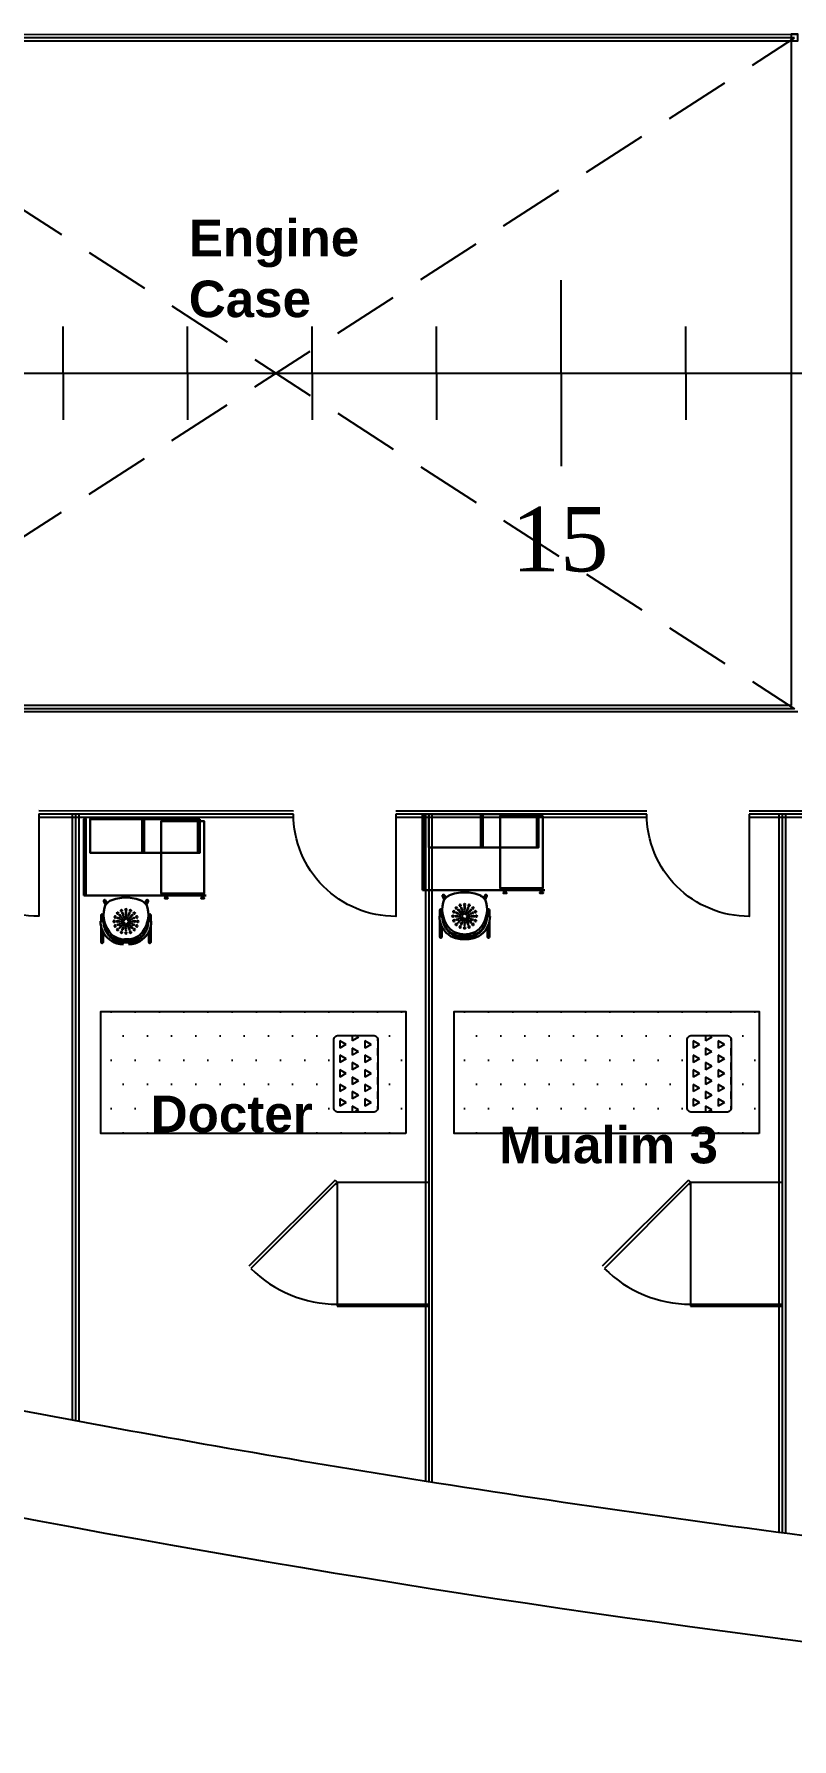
# Model space of a CAD drawing. Header units: millimetres. Extents: x 2592 to 2762, y 1632 to 1753.
# Drawn here: x 2612.61 to 2618.36, y 1657.53 to 1670.48 of the extents above; entities that cross this region are included whole.
import ezdxf

# ---------------------------------------------------------------- set-up
doc = ezdxf.new("R2010")
doc.units = ezdxf.units.MM
doc.linetypes.add('ASVLTYPE', pattern=[0.75, 0.5, -0.25])
doc.layers.add('-1', color=7, linetype='Continuous')
doc.layers.add('15', color=7, linetype='Continuous')
doc.layers.add('FURNITURE', color=7, linetype='Continuous', lineweight=30)
doc.styles.add('ASU', font='isocp.shx', dxfattribs={"height": 0.005})
doc.styles.get("Standard").update_dxf_attribs({"font": 'Arial.ttf'})

msp = doc.modelspace()

# ---------------------------------------------------------------- hatches: boundary and pattern name
h = msp.add_hatch()
h.set_pattern_fill('DOTS', color=105, scale=0.115818, style=0)
h.set_pattern_definition([(180, (3313.2463, 1887.9152), (-0.09193087, 0.183861737), [0, -0.183861737])])
h.paths.add_polyline_path([(2613.115, 1662.127), (2615.431, 1662.127), (2615.431, 1663.054), (2613.115, 1663.054)])
h.paths.add_polyline_path([(2614.885, 1662.853, -0.414214), (2614.92, 1662.887), (2615.186, 1662.887, -0.414214), (2615.22, 1662.853), (2615.22, 1662.338, -0.414214), (2615.186, 1662.303), (2614.92, 1662.303, -0.414214), (2614.885, 1662.338)], flags=16)
h = msp.add_hatch()
h.set_pattern_fill('DOTS', color=105, scale=0.115818, style=0)
h.set_pattern_definition([(180, (3315.92959, 1887.9152), (-0.09193087, 0.183861737), [0, -0.183861737])])
h.paths.add_polyline_path([(2615.798, 1662.127), (2618.114, 1662.127), (2618.114, 1663.054), (2615.798, 1663.054)])
h.paths.add_polyline_path([(2617.568, 1662.853, -0.414214), (2617.603, 1662.887), (2617.869, 1662.887, -0.414214), (2617.904, 1662.853), (2617.904, 1662.338, -0.414214), (2617.869, 1662.303), (2617.603, 1662.303, -0.414214), (2617.568, 1662.338)], flags=16)
h = msp.add_hatch()
h.set_pattern_fill('TRIANG', color=1, scale=0.011582, angle=-90, style=0)
h.set_pattern_definition([(210, (2584.21384, 1864.02205), (-0.09553735, 0.055158506), [0.05515852, -0.05515852]), (150, (2584.21384, 1864.02205), (-7e-09, 0.110317024), [0.05515852, -0.05515852]), (270, (2584.16607, 1864.04963), (-0.09553734, -0.055158518), [0.05515852, -0.05515852])])
h.paths.add_polyline_path([(2614.884, 1662.838, -0.414214), (2614.918, 1662.873), (2615.184, 1662.873, -0.414214), (2615.219, 1662.838), (2615.219, 1662.324, -0.414214), (2615.184, 1662.289), (2614.918, 1662.289, -0.414214), (2614.884, 1662.324)])
h = msp.add_hatch()
h.set_pattern_fill('TRIANG', color=1, scale=0.011582, angle=-90, style=0)
h.set_pattern_definition([(210, (2586.89712, 1864.02205), (-0.09553735, 0.055158506), [0.05515852, -0.05515852]), (150, (2586.89712, 1864.02205), (-7e-09, 0.110317024), [0.05515852, -0.05515852]), (270, (2586.84935, 1864.04963), (-0.09553734, -0.055158518), [0.05515852, -0.05515852])])
h.paths.add_polyline_path([(2617.567, 1662.838, -0.414214), (2617.602, 1662.873), (2617.867, 1662.873, -0.414214), (2617.902, 1662.838), (2617.902, 1662.324, -0.414214), (2617.867, 1662.289), (2617.602, 1662.289, -0.414214), (2617.567, 1662.324)])

# ---------------------------------------------------------------- linework, layer by layer
at = {"layer": '-1', "color": 7}
for points in [[(2612.644, 1664.555), (2612.644, 1663.777, -0.414214), (2611.866, 1664.555)], [(2615.355, 1664.554), (2615.355, 1663.776, -0.414214), (2614.578, 1664.554)], [(2618.039, 1664.554), (2618.039, 1663.776, -0.414214), (2617.261, 1664.554)]]:
    msp.add_lwpolyline(points, format="xyb", dxfattribs=at)
for p, q in [((2610.507, 1670.475), (2618.408, 1670.478)), ((2618.383, 1670.45), (2610.507, 1670.45)), ((2610.507, 1670.425), (2618.358, 1670.428)), ((2618.358, 1670.428), (2618.358, 1665.379)), ((2616.611, 1668.256), (2616.611, 1668.609)), ((2612.829, 1667.902), (2612.829, 1668.256)), ((2613.774, 1667.902), (2613.774, 1668.256)), ((2614.72, 1667.902), (2614.72, 1668.256)), ((2615.665, 1667.902), (2615.665, 1668.256)), ((2616.611, 1667.902), (2616.611, 1668.256)), ((2617.557, 1667.902), (2617.557, 1668.256)), ((2612.829, 1667.902), (2612.829, 1667.548)), ((2613.774, 1667.902), (2613.774, 1667.548)), ((2614.72, 1667.902), (2614.72, 1667.548)), ((2615.665, 1667.902), (2615.665, 1667.548)), ((2616.611, 1667.902), (2616.611, 1667.548)), ((2617.557, 1667.902), (2617.557, 1667.548)), ((2616.611, 1667.548), (2616.611, 1667.195)), ((2618.358, 1665.379), (2610.532, 1665.379)), ((2618.408, 1665.329), (2610.482, 1665.329)), ((2618.383, 1665.354), (2610.507, 1665.354)), ((2612.644, 1664.58), (2614.578, 1664.579)), ((2614.578, 1664.554), (2612.644, 1664.554)), ((2612.644, 1664.53), (2614.578, 1664.529)), ((2612.897, 1664.555), (2612.897, 1659.948)), ((2612.922, 1664.555), (2612.922, 1659.948)), ((2612.947, 1664.555), (2612.947, 1659.948)), ((2615.355, 1664.579), (2617.261, 1664.579)), ((2617.261, 1664.554), (2615.355, 1664.554)), ((2615.355, 1664.529), (2617.261, 1664.529)), ((2615.58, 1664.555), (2615.58, 1659.484)), ((2615.605, 1664.555), (2615.605, 1659.484)), ((2615.63, 1664.555), (2615.63, 1659.484)), ((2618.039, 1664.579), (2619.944, 1664.579)), ((2619.944, 1664.554), (2618.039, 1664.554)), ((2618.039, 1664.529), (2619.944, 1664.529)), ((2618.264, 1664.554), (2618.264, 1659.096)), ((2618.289, 1664.555), (2618.289, 1659.096)), ((2618.314, 1664.554), (2618.314, 1659.096)), ((2612.922, 1659.134), (2612.922, 1659.126)), ((2615.605, 1658.674), (2615.605, 1658.666)), ((2618.289, 1658.289), (2618.289, 1658.281))]:
    msp.add_line(p, q)
at = {"linetype": 'ASVLTYPE'}
for p, q in [((2610.507, 1665.354), (2618.383, 1670.45)), ((2610.507, 1670.45), (2618.383, 1665.354))]:
    msp.add_line(p, q, dxfattribs=at)
at = {"ltscale": 5}
msp.add_line((2593.688, 1667.902), (2702.658, 1667.902), dxfattribs=at)
at = {"color": 2}
for p, q in [((2614.894, 1661.774), (2614.239, 1661.119)), ((2614.91, 1661.758), (2614.255, 1661.103)), ((2614.894, 1661.774), (2614.91, 1661.758)), ((2614.894, 1661.741), (2614.91, 1661.758)), ((2614.91, 1661.758), (2614.91, 1660.831)), ((2614.91, 1661.758), (2615.605, 1661.758)), ((2614.91, 1661.758), (2615.605, 1661.758)), ((2617.577, 1661.774), (2616.922, 1661.119)), ((2617.594, 1661.758), (2616.939, 1661.103)), ((2617.577, 1661.774), (2617.594, 1661.758)), ((2617.577, 1661.741), (2617.594, 1661.758)), ((2617.594, 1661.758), (2617.594, 1660.831)), ((2617.594, 1661.758), (2618.289, 1661.758)), ((2617.594, 1661.758), (2618.289, 1661.758)), ((2614.91, 1660.831), (2615.605, 1660.831)), ((2614.91, 1660.831), (2614.91, 1660.815)), ((2614.91, 1660.815), (2615.605, 1660.815)), ((2614.91, 1660.815), (2615.605, 1660.815)), ((2614.91, 1660.815), (2615.605, 1660.815)), ((2614.91, 1660.815), (2615.605, 1660.815)), ((2617.594, 1660.831), (2618.289, 1660.831)), ((2617.594, 1660.831), (2617.594, 1660.815)), ((2617.594, 1660.815), (2618.289, 1660.815)), ((2617.594, 1660.815), (2618.289, 1660.815)), ((2617.594, 1660.815), (2618.289, 1660.815)), ((2617.594, 1660.815), (2618.289, 1660.815))]:
    msp.add_line(p, q, dxfattribs=at)
for points in [[(2618.357, 1670.428), (2618.407, 1670.428), (2618.407, 1670.478), (2618.357, 1670.478)], [(2615.431, 1662.127), (2613.115, 1662.127), (2613.115, 1663.054), (2615.431, 1663.054)], [(2618.114, 1662.127), (2615.798, 1662.127), (2615.798, 1663.054), (2618.114, 1663.054)]]:
    msp.add_lwpolyline(points, close=True)
at = {"color": 1}
for points in [[(2614.884, 1662.324), (2614.884, 1662.838, -0.414214), (2614.918, 1662.873), (2615.184, 1662.873, -0.414214), (2615.219, 1662.838), (2615.219, 1662.324, -0.414214), (2615.184, 1662.289), (2614.918, 1662.289, -0.414214)], [(2617.567, 1662.324), (2617.567, 1662.838, -0.414214), (2617.602, 1662.873), (2617.867, 1662.873, -0.414214), (2617.902, 1662.838), (2617.902, 1662.324, -0.414214), (2617.867, 1662.289), (2617.602, 1662.289, -0.414214)]]:
    msp.add_lwpolyline(points, format="xyb", close=True, dxfattribs=at)
at = {"color": 2}
for centre in [(2614.91, 1661.758), (2617.594, 1661.758)]:
    msp.add_arc(centre, 0.927, 225, 270, dxfattribs=at)
at = {"layer": '15'}
for points, knots in [([(2595.418, 1663.354), (2598.019, 1662.685), (2600.621, 1662.016), (2603.223, 1661.347), (2603.524, 1661.269), (2603.826, 1661.191), (2604.128, 1661.114), (2604.144, 1661.11), (2604.16, 1661.106), (2604.176, 1661.102), (2610.698, 1659.425), (2616.638, 1658.35), (2624.021, 1657.662), (2625.668, 1657.529)], [150.649723, 150.649723, 150.649723, 150.649723, 157.503384, 157.503384, 157.503384, 158.298436, 158.298436, 158.298436, 158.340154, 158.340154, 158.340154, 175.533876, 180.329085, 180.329085, 180.329085, 180.329085]), ([(2604.375, 1661.876), (2604.994, 1661.717), (2605.595, 1661.566), (2607.356, 1661.133), (2608.47, 1660.872), (2611.693, 1660.164), (2613.681, 1659.788), (2616.804, 1659.295), (2617.943, 1659.136), (2620.012, 1658.879), (2620.931, 1658.776), (2622.461, 1658.618), (2623.055, 1658.561), (2623.655, 1658.506)], [158.340154, 158.340154, 158.340154, 158.340154, 159.978384, 159.978384, 163.254843, 163.254843, 169.807763, 169.807763, 173.576839, 173.576839, 176.486112, 176.486112, 178.283031, 178.283031, 178.283031, 178.283031])]:
    msp.add_open_spline(points, degree=3, knots=knots, dxfattribs=at)
at = {"layer": 'FURNITURE', "color": 3}
for p, q in [((2615.574, 1663.975), (2616.486, 1663.975)), ((2613.002, 1663.936), (2613.914, 1663.936))]:
    msp.add_line(p, q, dxfattribs=at)
at = {"layer": 'FURNITURE', "color": 3, "ltscale": 0.1}
for p, q in [((2613.138, 1663.892), (2613.15, 1663.863)), ((2613.151, 1663.898), (2613.16, 1663.877)), ((2613.46, 1663.898), (2613.451, 1663.877)), ((2613.474, 1663.892), (2613.461, 1663.863)), ((2615.69, 1663.778), (2615.69, 1663.824)), ((2615.705, 1663.778), (2615.705, 1663.824)), ((2615.71, 1663.932), (2615.723, 1663.902)), ((2615.724, 1663.937), (2615.733, 1663.916)), ((2616.033, 1663.937), (2616.024, 1663.916)), ((2616.046, 1663.932), (2616.034, 1663.902)), ((2616.052, 1663.778), (2616.052, 1663.824)), ((2616.067, 1663.778), (2616.067, 1663.824)), ((2613.134, 1663.739), (2613.115, 1663.739)), ((2613.117, 1663.739), (2613.117, 1663.785)), ((2613.117, 1663.58), (2613.117, 1663.701)), ((2613.132, 1663.739), (2613.132, 1663.785)), ((2613.138, 1663.714), (2613.15, 1663.714)), ((2613.141, 1663.699), (2613.156, 1663.699)), ((2613.231, 1663.724), (2613.231, 1663.724)), ((2613.471, 1663.699), (2613.455, 1663.699)), ((2613.474, 1663.714), (2613.462, 1663.714)), ((2613.477, 1663.739), (2613.496, 1663.739)), ((2613.479, 1663.739), (2613.479, 1663.785)), ((2613.494, 1663.739), (2613.494, 1663.785)), ((2613.494, 1663.58), (2613.494, 1663.701)), ((2615.707, 1663.778), (2615.688, 1663.778)), ((2615.69, 1663.62), (2615.69, 1663.741)), ((2615.705, 1663.62), (2615.705, 1663.699)), ((2615.71, 1663.753), (2615.722, 1663.753)), ((2615.713, 1663.738), (2615.729, 1663.738)), ((2615.804, 1663.763), (2615.804, 1663.763)), ((2616.043, 1663.738), (2616.028, 1663.738)), ((2616.046, 1663.753), (2616.034, 1663.753)), ((2616.05, 1663.778), (2616.069, 1663.778)), ((2616.052, 1663.62), (2616.052, 1663.699)), ((2616.067, 1663.62), (2616.067, 1663.741)), ((2613.132, 1663.58), (2613.132, 1663.66)), ((2613.287, 1663.587), (2613.306, 1663.587)), ((2613.287, 1663.579), (2613.324, 1663.579)), ((2613.295, 1663.603), (2613.313, 1663.603)), ((2613.314, 1663.6), (2613.299, 1663.6)), ((2613.324, 1663.587), (2613.306, 1663.587)), ((2613.332, 1663.603), (2613.313, 1663.603)), ((2613.479, 1663.58), (2613.479, 1663.66)), ((2615.86, 1663.626), (2615.878, 1663.626)), ((2615.86, 1663.618), (2615.897, 1663.618)), ((2615.86, 1663.603), (2615.878, 1663.603)), ((2615.886, 1663.64), (2615.871, 1663.64)), ((2615.897, 1663.626), (2615.878, 1663.626)), ((2615.897, 1663.603), (2615.878, 1663.603))]:
    msp.add_line(p, q, dxfattribs=at)
at = {"layer": 'FURNITURE', "color": 3, "ltscale": 0.1, "flags": 128}
for points in [[(2612.987, 1663.936), (2612.987, 1664.515), (2613.002, 1664.515), (2613.002, 1663.936)], [(2613.867, 1664.515), (2613.033, 1664.515), (2613.033, 1664.26), (2613.867, 1664.26)], [(2613.899, 1663.951), (2613.899, 1664.5), (2613.574, 1664.5), (2613.574, 1663.951)], [(2615.559, 1663.975), (2615.559, 1664.554), (2615.574, 1664.554), (2615.574, 1663.975)], [(2616.44, 1664.554), (2615.605, 1664.554), (2615.605, 1664.3), (2616.44, 1664.3)], [(2616.471, 1663.991), (2616.471, 1664.539), (2616.147, 1664.539), (2616.147, 1663.991)], [(2616.469, 1663.99), (2616.149, 1663.99), (2616.149, 1663.975), (2616.469, 1663.975)], [(2613.897, 1663.951), (2613.576, 1663.951), (2613.576, 1663.936), (2613.897, 1663.936)]]:
    msp.add_lwpolyline(points, close=True, dxfattribs=at)
for points in [[(2613.428, 1664.515), (2613.428, 1664.26), (2613.443, 1664.26), (2613.443, 1664.515)], [(2613.853, 1664.26), (2613.853, 1664.515)], [(2616.001, 1664.554), (2616.001, 1664.3), (2616.015, 1664.3), (2616.015, 1664.554)], [(2616.425, 1664.3), (2616.425, 1664.554)]]:
    msp.add_lwpolyline(points, dxfattribs=at)
at = {"layer": 'FURNITURE', "color": 3, "ltscale": 0.1}
for points in [[(2616.172, 1663.971), (2616.172, 1663.975), (2616.196, 1663.975)], [(2616.196, 1663.958), (2616.196, 1663.952), (2616.172, 1663.952), (2616.172, 1663.958)], [(2616.196, 1663.975), (2616.196, 1663.971)], [(2616.45, 1663.971), (2616.45, 1663.975), (2616.473, 1663.975)], [(2616.473, 1663.958), (2616.473, 1663.952), (2616.45, 1663.952), (2616.45, 1663.958)], [(2613.6, 1663.932), (2613.6, 1663.936), (2613.623, 1663.936)], [(2613.623, 1663.918), (2613.623, 1663.913), (2613.6, 1663.913), (2613.6, 1663.918)], [(2613.623, 1663.936), (2613.623, 1663.932)], [(2613.877, 1663.932), (2613.877, 1663.936), (2613.9, 1663.936)], [(2613.9, 1663.918), (2613.9, 1663.913), (2613.877, 1663.913), (2613.877, 1663.918)]]:
    msp.add_lwpolyline(points, dxfattribs=at)
for centre, radius in [((2613.272, 1663.82), 0.00618), ((2613.306, 1663.827), 0.00618), ((2613.34, 1663.82), 0.00618), ((2615.815, 1663.84), 0.00618), ((2615.831, 1663.825), 0.0027), ((2615.844, 1663.86), 0.00618), ((2615.853, 1663.839), 0.0027), ((2615.859, 1663.825), 0.0027), ((2615.878, 1663.866), 0.00618), ((2615.878, 1663.844), 0.0027), ((2615.878, 1663.829), 0.0027), ((2615.898, 1663.825), 0.0027), ((2615.904, 1663.839), 0.0027), ((2615.912, 1663.86), 0.00618), ((2615.925, 1663.825), 0.0027), ((2615.941, 1663.84), 0.00618), ((2613.217, 1663.738), 0.00618), ((2613.224, 1663.772), 0.00618), ((2613.224, 1663.704), 0.00618), ((2613.243, 1663.801), 0.00618), ((2613.239, 1663.738), 0.0027), ((2613.244, 1663.764), 0.0027), ((2613.244, 1663.713), 0.0027), ((2613.255, 1663.738), 0.0027), ((2613.259, 1663.785), 0.0027), ((2613.259, 1663.758), 0.0027), ((2613.259, 1663.719), 0.0027), ((2613.259, 1663.691), 0.0027), ((2613.27, 1663.774), 0.0027), ((2613.27, 1663.702), 0.0027), ((2613.27, 1663.738), 0.0027), ((2613.273, 1663.752), 0.0027), ((2613.273, 1663.725), 0.0027), ((2613.28, 1663.8), 0.0027), ((2613.281, 1663.763), 0.0027), ((2613.281, 1663.713), 0.0027), ((2613.286, 1663.785), 0.0027), ((2613.287, 1663.745), 0.0027), ((2613.287, 1663.732), 0.0027), ((2613.286, 1663.691), 0.0027), ((2613.292, 1663.771), 0.0027), ((2613.292, 1663.706), 0.0027), ((2613.294, 1663.755), 0.0027), ((2613.294, 1663.722), 0.0027), ((2613.306, 1663.805), 0.0027), ((2613.306, 1663.789), 0.0027), ((2613.306, 1663.774), 0.0027), ((2613.306, 1663.758), 0.0027), ((2613.306, 1663.718), 0.0027), ((2613.306, 1663.703), 0.0027), ((2613.318, 1663.755), 0.0027), ((2613.318, 1663.722), 0.0027), ((2613.319, 1663.771), 0.0027), ((2613.319, 1663.706), 0.0027), ((2613.325, 1663.745), 0.0027), ((2613.325, 1663.732), 0.0027), ((2613.325, 1663.785), 0.0027), ((2613.325, 1663.691), 0.0027), ((2613.331, 1663.8), 0.0027), ((2613.331, 1663.763), 0.0027), ((2613.331, 1663.713), 0.0027), ((2613.339, 1663.752), 0.0027), ((2613.339, 1663.725), 0.0027), ((2613.342, 1663.774), 0.0027), ((2613.341, 1663.738), 0.0027), ((2613.342, 1663.702), 0.0027), ((2613.353, 1663.785), 0.0027), ((2613.353, 1663.758), 0.0027), ((2613.353, 1663.719), 0.0027), ((2613.353, 1663.691), 0.0027), ((2613.357, 1663.738), 0.0027), ((2613.369, 1663.801), 0.00618), ((2613.367, 1663.764), 0.0027), ((2613.367, 1663.713), 0.0027), ((2613.372, 1663.738), 0.0027), ((2613.388, 1663.772), 0.00618), ((2613.388, 1663.704), 0.00618), ((2613.395, 1663.738), 0.00618), ((2615.789, 1663.778), 0.00618), ((2615.796, 1663.812), 0.00618), ((2615.796, 1663.744), 0.00618), ((2615.812, 1663.778), 0.0027), ((2615.815, 1663.715), 0.00618), ((2615.817, 1663.803), 0.0027), ((2615.817, 1663.752), 0.0027), ((2615.827, 1663.778), 0.0027), ((2615.831, 1663.758), 0.0027), ((2615.831, 1663.797), 0.0027), ((2615.831, 1663.731), 0.0027), ((2615.844, 1663.696), 0.00618), ((2615.842, 1663.814), 0.0027), ((2615.842, 1663.742), 0.0027), ((2615.843, 1663.778), 0.0027), ((2615.845, 1663.791), 0.0027), ((2615.845, 1663.764), 0.0027), ((2615.853, 1663.803), 0.0027), ((2615.853, 1663.752), 0.0027), ((2615.853, 1663.716), 0.0027), ((2615.859, 1663.784), 0.0027), ((2615.859, 1663.771), 0.0027), ((2615.859, 1663.731), 0.0027), ((2615.865, 1663.81), 0.0027), ((2615.865, 1663.745), 0.0027), ((2615.866, 1663.794), 0.0027), ((2615.866, 1663.761), 0.0027), ((2615.878, 1663.689), 0.00618), ((2615.878, 1663.813), 0.0027), ((2615.879, 1663.798), 0.0027), ((2615.878, 1663.758), 0.0027), ((2615.878, 1663.742), 0.0027), ((2615.878, 1663.727), 0.0027), ((2615.878, 1663.711), 0.0027), ((2615.89, 1663.794), 0.0027), ((2615.89, 1663.761), 0.0027), ((2615.892, 1663.81), 0.0027), ((2615.892, 1663.745), 0.0027), ((2615.897, 1663.784), 0.0027), ((2615.897, 1663.771), 0.0027), ((2615.898, 1663.731), 0.0027), ((2615.903, 1663.803), 0.0027), ((2615.903, 1663.752), 0.0027), ((2615.904, 1663.716), 0.0027), ((2615.912, 1663.696), 0.00618), ((2615.911, 1663.791), 0.0027), ((2615.911, 1663.764), 0.0027), ((2615.914, 1663.778), 0.0027), ((2615.914, 1663.814), 0.0027), ((2615.914, 1663.742), 0.0027), ((2615.925, 1663.731), 0.0027), ((2615.925, 1663.797), 0.0027), ((2615.925, 1663.758), 0.0027), ((2615.929, 1663.778), 0.0027), ((2615.941, 1663.715), 0.00618), ((2615.94, 1663.803), 0.0027), ((2615.94, 1663.752), 0.0027), ((2615.945, 1663.778), 0.0027), ((2615.96, 1663.812), 0.00618), ((2615.96, 1663.744), 0.00618), ((2615.967, 1663.778), 0.00618), ((2613.243, 1663.676), 0.00618), ((2613.272, 1663.656), 0.00618), ((2613.28, 1663.677), 0.0027), ((2613.306, 1663.65), 0.00618), ((2613.306, 1663.687), 0.0027), ((2613.306, 1663.672), 0.0027), ((2613.331, 1663.677), 0.0027), ((2613.34, 1663.656), 0.00618), ((2613.369, 1663.676), 0.00618)]:
    msp.add_circle(centre, radius, dxfattribs=at)
for centre, radius, start, end in [((2615.871, 1663.687), 0.272, 88.458, 114.7866), ((2615.886, 1663.687), 0.272, 65.2134, 91.542), ((2616.17, 1663.964), 0.00753, 292.6199, 67.3801), ((2616.198, 1663.964), 0.00753, 112.6199, 247.3801), ((2616.447, 1663.964), 0.00753, 292.6199, 67.3801), ((2616.476, 1663.964), 0.00753, 112.6199, 247.3801), ((2613.355, 1663.791), 0.219, 166.4759, 224.9054), ((2613.145, 1663.895), 0.00733, 22.613, 202.613), ((2613.145, 1663.895), 0.00733, 22.613, 202.613), ((2613.217, 1663.824), 0.0772, 114.7866, 166.4759), ((2613.298, 1663.647), 0.272, 88.458, 114.7866), ((2613.313, 1663.647), 0.272, 65.2134, 91.542), ((2613.257, 1663.791), 0.219, 315.0946, 13.5241), ((2613.395, 1663.824), 0.0772, 13.5241, 65.2134), ((2613.467, 1663.895), 0.00733, 337.387, 157.387), ((2613.597, 1663.925), 0.00753, 292.6199, 67.3801), ((2613.626, 1663.925), 0.00753, 112.6199, 247.3801), ((2613.874, 1663.925), 0.00753, 292.6199, 67.3801), ((2613.903, 1663.925), 0.00753, 112.6199, 247.3801), ((2615.697, 1663.824), 0.00733, 0, 180), ((2615.927, 1663.83), 0.219, 166.4759, 224.9054), ((2615.717, 1663.934), 0.00733, 22.613, 202.613), ((2615.717, 1663.934), 0.00733, 22.613, 202.613), ((2615.789, 1663.863), 0.0772, 114.7866, 166.4759), ((2615.829, 1663.83), 0.219, 315.0946, 13.5241), ((2615.967, 1663.863), 0.0772, 13.5241, 65.2134), ((2616.039, 1663.934), 0.00733, 337.387, 157.387), ((2616.059, 1663.824), 0.00733, 0, 180), ((2613.115, 1663.738), 0.00154, 90, 180.0887), ((2613.287, 1663.738), 0.174, 180.087, 225.7801), ((2613.125, 1663.785), 0.00733, 0, 180), ((2613.134, 1663.738), 0.00154, 0.0998, 90), ((2613.771, 1663.774), 0.637, 183.1967, 184.5549), ((2613.287, 1663.738), 0.151, 180.0998, 270), ((2613.318, 1663.742), 0.182, 185.7582, 198.3087), ((2613.324, 1663.738), 0.151, 270, 359.9002), ((2613.324, 1663.738), 0.174, 314.2199, 359.913), ((2613.294, 1663.742), 0.182, 341.6913, 354.2418), ((2612.84, 1663.774), 0.637, 355.4451, 356.8033), ((2613.477, 1663.738), 0.00154, 90, 179.9002), ((2613.487, 1663.785), 0.00733, 0, 180), ((2613.496, 1663.738), 0.00154, 0.0998, 90), ((2615.688, 1663.777), 0.00154, 90, 180.0887), ((2615.86, 1663.777), 0.174, 180.087, 225.7801), ((2615.707, 1663.777), 0.00154, 0.0998, 90), ((2616.344, 1663.814), 0.637, 183.1967, 184.5549), ((2615.86, 1663.777), 0.151, 180.0998, 270), ((2615.89, 1663.781), 0.182, 185.7582, 198.3087), ((2615.887, 1663.784), 0.18, 199.4992, 213.1524), ((2615.897, 1663.777), 0.151, 270, 359.9002), ((2615.897, 1663.777), 0.174, 314.2199, 359.913), ((2615.87, 1663.784), 0.18, 326.8476, 340.5008), ((2615.866, 1663.781), 0.182, 341.6913, 354.2418), ((2616.05, 1663.777), 0.00154, 90, 179.9002), ((2615.413, 1663.814), 0.637, 355.4451, 356.8033), ((2616.069, 1663.777), 0.00154, 0.0998, 90), ((2613.314, 1663.745), 0.18, 199.4992, 213.1524), ((2613.301, 1663.741), 0.167, 214.4233, 231.0585), ((2613.287, 1663.738), 0.174, 225.7801, 252.8599), ((2613.288, 1663.724), 0.146, 230.9945, 270.2919), ((2613.298, 1663.756), 0.154, 230.4452, 256.1706), ((2613.286, 1663.728), 0.164, 252.366, 270.494), ((2613.298, 1663.735), 0.135, 254.0614, 270.2349), ((2613.313, 1663.735), 0.135, 269.7651, 285.9386), ((2613.324, 1663.724), 0.146, 269.7081, 309.0055), ((2613.326, 1663.728), 0.164, 269.506, 287.634), ((2613.314, 1663.756), 0.154, 283.8294, 309.5548), ((2613.324, 1663.738), 0.174, 287.1401, 314.2199), ((2613.311, 1663.741), 0.167, 308.9415, 325.5767), ((2613.297, 1663.745), 0.18, 326.8476, 340.5008), ((2615.873, 1663.78), 0.167, 214.4233, 231.0585), ((2615.86, 1663.777), 0.174, 225.7801, 252.8599), ((2615.86, 1663.764), 0.146, 230.9945, 270.2919), ((2615.87, 1663.795), 0.154, 230.4452, 256.1706), ((2615.858, 1663.768), 0.164, 252.366, 270.494), ((2615.87, 1663.775), 0.135, 254.0614, 270.2349), ((2615.886, 1663.775), 0.135, 269.7651, 285.9386), ((2615.896, 1663.764), 0.146, 269.7081, 309.0055), ((2615.898, 1663.768), 0.164, 269.506, 287.634), ((2615.886, 1663.795), 0.154, 283.8294, 309.5548), ((2615.897, 1663.777), 0.174, 287.1401, 314.2199), ((2615.883, 1663.78), 0.167, 308.9415, 325.5767)]:
    msp.add_arc(centre, radius, start, end, dxfattribs=at)
for centre in [(2613.125, 1663.58), (2613.125, 1663.58), (2613.125, 1663.58), (2613.125, 1663.58), (2615.697, 1663.62), (2615.697, 1663.62), (2615.697, 1663.62), (2615.697, 1663.62)]:
    msp.add_ellipse(centre, major_axis=(0.00733, 0), ratio=0.964867, start_param=3.141593, end_param=6.283185, dxfattribs=at)
at = {"layer": 'FURNITURE', "color": 3, "ltscale": 0.1, "extrusion": (0, 0, -1)}
for centre in [(2613.487, 1663.58), (2613.487, 1663.58), (2613.487, 1663.58), (2613.487, 1663.58), (2616.059, 1663.62), (2616.059, 1663.62), (2616.059, 1663.62), (2616.059, 1663.62)]:
    msp.add_ellipse(centre, major_axis=(-0.00733, 0), ratio=0.964867, start_param=3.141593, end_param=6.283185, dxfattribs=at)
at = {"layer": 'FURNITURE', "color": 3, "ltscale": 0.1}
for p in [(2615.831, 1663.825), (2615.831, 1663.825), (2615.853, 1663.839), (2615.853, 1663.839), (2615.856, 1663.832), (2615.878, 1663.85), (2615.878, 1663.844), (2615.878, 1663.844), (2615.878, 1663.836), (2615.901, 1663.832), (2615.904, 1663.839), (2615.904, 1663.839), (2615.925, 1663.825), (2615.925, 1663.825), (2613.239, 1663.738), (2613.239, 1663.738), (2613.244, 1663.764), (2613.244, 1663.764), (2613.247, 1663.738), (2613.252, 1663.761), (2613.255, 1663.713), (2613.259, 1663.785), (2613.259, 1663.785), (2613.264, 1663.78), (2613.28, 1663.8), (2613.28, 1663.8), (2613.283, 1663.793), (2613.306, 1663.811), (2613.306, 1663.805), (2613.306, 1663.805), (2613.306, 1663.797), (2613.328, 1663.793), (2613.331, 1663.8), (2613.331, 1663.8), (2613.347, 1663.78), (2613.347, 1663.697), (2613.353, 1663.785), (2613.353, 1663.785), (2613.356, 1663.713), (2613.364, 1663.738), (2613.367, 1663.764), (2613.367, 1663.764), (2613.372, 1663.738), (2613.372, 1663.738), (2613.378, 1663.738), (2615.812, 1663.778), (2615.812, 1663.778), (2615.817, 1663.803), (2615.817, 1663.803), (2615.82, 1663.778), (2615.824, 1663.8), (2615.828, 1663.752), (2615.837, 1663.819), (2615.852, 1663.723), (2615.852, 1663.723), (2615.856, 1663.723), (2615.878, 1663.726), (2615.9, 1663.731), (2615.901, 1663.723), (2615.903, 1663.723), (2615.903, 1663.723), (2615.92, 1663.819), (2615.92, 1663.736), (2615.925, 1663.731), (2615.925, 1663.731), (2615.929, 1663.752), (2615.937, 1663.778), (2615.94, 1663.803), (2615.94, 1663.803), (2615.945, 1663.778), (2615.945, 1663.778), (2615.951, 1663.778), (2613.28, 1663.684), (2613.28, 1663.684), (2613.283, 1663.684), (2613.305, 1663.687), (2613.328, 1663.691), (2613.328, 1663.684), (2613.331, 1663.684), (2613.331, 1663.684), (2613.353, 1663.691), (2613.353, 1663.691)]:
    msp.add_point(p, dxfattribs=at)

# ---------------------------------------------------------------- texts
at = {"insert": (2616.602, 1666.638), "char_height": 0.48854, "width": 4.98215, "attachment_point": 5, "style": 'ASU'}
msp.add_mtext('{\\fTimes New Roman|b0|i0|c0|p18;15}', dxfattribs=at)
at = {"layer": '15', "char_height": 0.27796, "attachment_point": 1}
for s, insert in [('{\\fArial|b1|i0|c0|p34;Engine \\PCase}', (2613.783, 1669.069)), ('{\\fArial|b1|i0|c0|p34;Docter}', (2613.494, 1662.415)), ('{\\fArial|b1|i0|c0|p34;Mualim 3}', (2616.14, 1662.179))]:
    msp.add_mtext_dynamic_manual_height_columns(s, width=1.80616, gutter_width=38.861, heights=[0], dxfattribs=dict(at, insert=insert))

doc.saveas('drawing.dxf')
